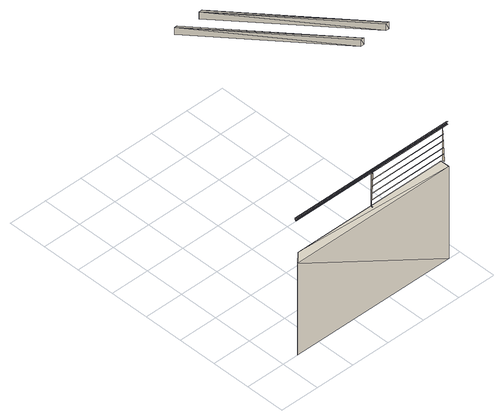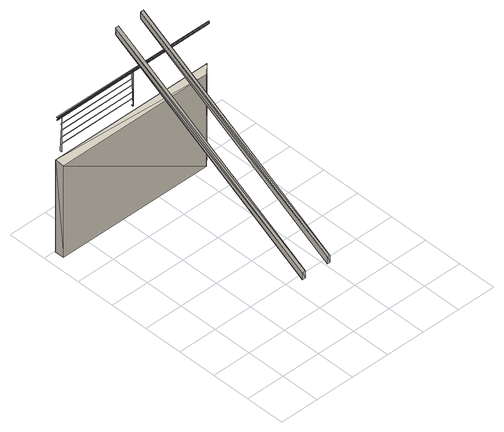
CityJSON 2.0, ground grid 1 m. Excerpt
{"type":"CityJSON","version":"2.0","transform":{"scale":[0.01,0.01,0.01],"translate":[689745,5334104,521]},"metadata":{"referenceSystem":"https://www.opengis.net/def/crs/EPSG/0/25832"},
"CityObjects":{
"building1":{"type":"Building","attributes":{"description":"FZK-Haus create by KHH / IAI / FZK","name":"FZK-Haus","Pset_BuildingCommon.SprinklerProtection":0,"Pset_BuildingCommon.SprinklerProtectionAutomatic":0,"Pset_BuildingCommon.OccupancyType":"citygml:1000 (residential building)","Pset_BuildingCommon.GrossPlannedArea":120,"Pset_BuildingCommon.NumberOfStoreys":2,"Pset_BuildingCommon.YearOfConstruction":"2008","Pset_BuildingCommon.NetAreaPlanned":120,"BaseQuantities.GrossFloorArea":241.5},"children":["building1-1","building1-2","building1-3","building1-4"]},
"building1-1":{"type":"BuildingInstallation","attributes":{"ArchiCADProperties.Ursprungsgeschoss":"Dachgeschoss","ArchiCADProperties.Raumname":"Galerie","ArchiCADProperties.Raumnummer":"7","ArchiCADProperties.Ebene":"Gelaender","ArchiCADProperties.Typ":"Objekt","ArchiCADProperties.Geschützt":0,"ArchiCADProperties.Bibliothekselement-Name":"Geländer_horizontal 13","ArchiCADProperties.Baustoff / Mehrschichtiger Aufbau / Profil / Schraffur":"Solid","ArchiCADProperties.Tragende Funktion":"Nicht definiert","ArchiCADProperties.Lage":"Nicht definiert","ArchiCADProperties.Element-Klassifizierung":"Geländer","ArchiCADProperties.Umbau-Status":"Bestand","ArchiCADProperties.Anzeigen auf Umbau-Filter":"Alle relevanten Filter","ArchiCADProperties.Drehwinkel":0,"ArchiCADProperties.Oberfläche":"Allgemein","AC_Pset_Geländer_horizontal_13.3D":"Detailiert","AC_Pset_Geländer_horizontal_13.Anzahl_Rohre":4,"AC_Pset_Geländer_horizontal_13.Position":"Zwischen Pfosten","AC_Pset_Geländer_horizontal_13.Anzahl_Pfosten":3,"AC_Pset_Geländer_horizontal_13.Auflösung":36,"AC_Pset_Geländer_horizontal_13.Schattenwurf":1,"AC_Pset_Geländer_horizontal_13.Show 2D Hotspots in 3D":1,"AC_Pset_Geländer_horizontal_13.Ausfüllmuster":"Leer","AC_Pset_Geländer_horizontal_13.Handlauf (hamat)":"Zink","AC_Pset_Geländer_horizontal_13.Rohre (bamat)":"Zink","AC_Pset_Geländer_horizontal_13.Pfosten (pomat)":"Zink","AC_Pset_Geländer_horizontal_13.Preis":0,"AC_Pset_Geländer_horizontal_13.Gruppe (FM_Type)":"Andere","AC_Pset_Geländer_horizontal_13.Gruppe (iFMType)":25,"AC_Pset_Geländer_horizontal_13.Gewicht":0,"AC_Pset_Geländer_horizontal_13.Gewichteinheit":"kg","ArchiCADQuantities.Höhenangabe zum Projekt-Nullpunkt":2.7,"ArchiCADQuantities.Höhe zu Geschoss":0,"ArchiCADQuantities.Oberflächenbereich":1.99,"ArchiCADQuantities.Netto-Volumen":0.0256,"ArchiCADQuantities.Fläche":4.29,"ArchiCADQuantities.Höhe (Z Größe)":1,"ArchiCADQuantities.Länge (A)":4.29,"ArchiCADQuantities.Volumen":0.0256,"ArchiCADQuantities.Breite (B)":1},"parents":["building1"],"geometry":[{"type":"MultiSurface","lod":"3","boundaries":[[[0,1,2]],[[3,4,5]],[[6,7,8]],[[9,0,2]],[[10,11,12]],[[13,3,14]],[[7,15,16]],[[11,17,12]],[[18,13,19]],[[15,20,21]],[[22,18,23]],[[2,10,12]],[[20,24,25]],[[26,25,24]],[[27,28,29]],[[9,12,17]],[[30,26,31]],[[28,32,33]],[[34,30,35]],[[32,36,37]],[[38,34,39]],[[36,38,40]],[[9,2,12]],[[41,42,43]],[[42,44,43]],[[45,46,47]],[[48,49,50]],[[51,52,53]],[[31,26,24]],[[22,27,29]],[[35,30,31]],[[29,28,33]],[[39,34,35]],[[33,32,37]],[[40,38,39]],[[37,36,40]],[[54,45,47]],[[55,48,50]],[[56,51,53]],[[57,58,59]]]}]},
"building1-2":{"type":"BuildingConstructiveElement","attributes":{"name":"Wand-Int-ERDG-4","Pset_WallCommon.ThermalTransmittance":1.5,"AC_Pset_Name.Name":"Wand-Int-ERDG-4","ArchiCADProperties.Ursprungsgeschoss":"Erdgeschoss","ArchiCADProperties.Raumname":"Wohnen","ArchiCADProperties.Raumnummer":"5","ArchiCADProperties.Ebene":"Innenwände","ArchiCADProperties.Typ":"Wand","ArchiCADProperties.Geschützt":0,"ArchiCADProperties.Baustoff / Mehrschichtiger Aufbau / Profil / Schraffur":"Leichtbeton 102890359","ArchiCADProperties.Tragende Funktion":"Nicht definiert","ArchiCADProperties.Lage":"Nicht definiert","ArchiCADProperties.Element-Klassifizierung":"Wand","ArchiCADProperties.Umbau-Status":"Bestand","ArchiCADProperties.Anzeigen auf Umbau-Filter":"Alle relevanten Filter","ArchiCADProperties.Struktur - Typ":"Einfach","ArchiCADProperties.Baustoff/Mehrschicht/Profil":"Leichtbeton 102890359","ArchiCADProperties.Außenseite Oberfläche":"Anstrich","ArchiCADProperties.Innenseite Oberfläche":"Anstrich","ArchiCADProperties.Oberfläche Kante":"Anstrich","ArchiCADProperties.Äußerer Neigungswinkel":90,"ArchiCADProperties.Innerer Neigungswinkel":90,"ArchiCADProperties.Wand Neigungstyp":"gerade","ArchiCADProperties.Lage der Referenzlinie":"Außen","ArchiCADProperties.Geschoss für Oberkantenverknüpfung":"Nicht verknüpft","ArchiCADProperties.Geometriemethode":"Uni","BaseQuantities.Length":4.17,"BaseQuantities.Height":2.5,"BaseQuantities.Width":0.24,"BaseQuantities.GrossFootprintArea":1,"BaseQuantities.NetFootprintArea":1,"BaseQuantities.GrossSideArea":10.43,"BaseQuantities.NetSideArea":10.43,"BaseQuantities.GrossVolume":2.5,"BaseQuantities.NetVolume":2.5,"ArchiCADQuantities.Höhenangabe zum Projekt-Nullpunkt":0,"ArchiCADQuantities.Höhe zu Geschoss":0,"ArchiCADQuantities.Höhe":2.5,"ArchiCADQuantities.Oberflächenbereich":10.12,"ArchiCADQuantities.Netto-Volumen":2.5},"parents":["building1"],"geometry":[{"type":"Solid","lod":"3","boundaries":[[[[60,61,62]],[[62,61,63]],[[61,64,63]],[[63,64,65]],[[64,66,65]],[[65,66,67]],[[66,60,67]],[[67,60,62]],[[66,61,60]],[[66,64,61]],[[67,62,63]],[[67,63,65]]]]}]},
"building1-3":{"type":"BuildingConstructiveElement","attributes":{"name":"Sparren-2","Pset_BeamCommon.Slope":1718.87,"Pset_BeamCommon.IsExternal":0,"Pset_BeamCommon.LoadBearing":1,"AC_Pset_Name.Name":"Sparren-2","ArchiCADProperties.Ursprungsgeschoss":"Dachgeschoss","ArchiCADProperties.Raumname":"Galerie","ArchiCADProperties.Raumnummer":"7","ArchiCADProperties.Ebene":"Dachkonstruktion","ArchiCADProperties.Typ":"Objekt","ArchiCADProperties.Geschützt":0,"ArchiCADProperties.Baustoff / Mehrschichtiger Aufbau / Profil / Schraffur":"Solid","ArchiCADProperties.Tragende Funktion":"Nicht definiert","ArchiCADProperties.Lage":"Nicht definiert","ArchiCADProperties.Element-Klassifizierung":"Stab / Stabträger","ArchiCADProperties.Umbau-Status":"Bestand","ArchiCADProperties.Anzeigen auf Umbau-Filter":"Alle relevanten Filter","ArchiCADProperties.Drehwinkel":-90,"ArchiCADProperties.Oberfläche":"Kiefer","ArchiCADQuantities.Höhenangabe zum Projekt-Nullpunkt":3.2,"ArchiCADQuantities.Höhe zu Geschoss":0.5,"ArchiCADQuantities.Oberflächenbereich":3.08,"ArchiCADQuantities.Netto-Volumen":0.0813,"ArchiCADQuantities.Fläche":0.4,"ArchiCADQuantities.Höhe (Z Größe)":2.89,"ArchiCADQuantities.Länge (A)":2.5,"ArchiCADQuantities.Volumen":0.0813,"ArchiCADQuantities.Breite (B)":1,"class":"IfcMember"},"parents":["building1"],"geometry":[{"type":"MultiSurface","lod":"3","boundaries":[[[68,69,70]],[[71,68,70]],[[69,68,72]],[[68,73,72]],[[72,74,69]],[[74,70,69]],[[75,71,74]],[[74,71,70]],[[71,75,73]],[[68,71,73]],[[74,72,75]],[[72,73,75]]]}]},
"building1-4":{"type":"BuildingConstructiveElement","attributes":{"name":"Sparren-19","Pset_BeamCommon.Slope":1718.87,"Pset_BeamCommon.IsExternal":0,"Pset_BeamCommon.LoadBearing":1,"AC_Pset_Name.Name":"Sparren-19","ArchiCADProperties.Ursprungsgeschoss":"Dachgeschoss","ArchiCADProperties.Raumname":"Galerie","ArchiCADProperties.Raumnummer":"7","ArchiCADProperties.Ebene":"Dachkonstruktion","ArchiCADProperties.Typ":"Objekt","ArchiCADProperties.Geschützt":0,"ArchiCADProperties.Baustoff / Mehrschichtiger Aufbau / Profil / Schraffur":"Solid","ArchiCADProperties.Tragende Funktion":"Nicht definiert","ArchiCADProperties.Lage":"Nicht definiert","ArchiCADProperties.Element-Klassifizierung":"Stab / Stabträger","ArchiCADProperties.Umbau-Status":"Bestand","ArchiCADProperties.Anzeigen auf Umbau-Filter":"Alle relevanten Filter","ArchiCADProperties.Drehwinkel":-90,"ArchiCADProperties.Oberfläche":"Kiefer","ArchiCADQuantities.Höhenangabe zum Projekt-Nullpunkt":3.2,"ArchiCADQuantities.Höhe zu Geschoss":0.5,"ArchiCADQuantities.Oberflächenbereich":3.08,"ArchiCADQuantities.Netto-Volumen":0.0813,"ArchiCADQuantities.Fläche":0.4,"ArchiCADQuantities.Höhe (Z Größe)":2.89,"ArchiCADQuantities.Länge (A)":2.5,"ArchiCADQuantities.Volumen":0.0813,"ArchiCADQuantities.Breite (B)":1,"class":"IfcMember"},"parents":["building1"],"geometry":[{"type":"MultiSurface","lod":"3","boundaries":[[[76,77,78]],[[79,76,78]],[[77,76,80]],[[76,81,80]],[[80,82,77]],[[82,78,77]],[[83,79,82]],[[82,79,78]],[[79,83,81]],[[76,79,81]],[[82,80,83]],[[80,81,83]]]}]}
},
"vertices":[
[256,3,270],[255,3,270],[255,8,270],[470,6,362],[470,5,362],[41,5,362],[470,5,370],[470,6,370],[41,6,370],[256,8,270],[255,8,362],[255,3,362],[256,8,362],[470,7,362],[41,6,362],[470,7,370],[41,7,370],[256,3,362],[470,7,363],[41,7,362],[470,7,369],[41,7,369],[470,8,363],[41,7,363],[470,8,369],[41,8,369],[41,8,368],[41,8,363],[41,8,364],[470,8,364],[41,9,368],[470,8,368],[41,9,364],[470,9,364],[41,9,367],[470,9,368],[41,9,365],[470,9,365],[41,9,366],[470,9,367],[470,9,366],[256,5,289],[458,5,289],[256,5,288],[458,5,288],[256,5,343],[256,5,344],[458,5,344],[256,5,306],[256,5,307],[458,5,307],[256,5,325],[256,5,326],[458,5,326],[458,5,343],[458,5,306],[458,5,325],[458,8,362],[458,8,270],[458,3,270],
[41,1,0],[470,1,0],[41,1,250],[470,1,250],[470,25,0],[470,25,250],[65,25,0],[65,25,250],
[316,650,310],[316,100,627],[324,100,627],[324,650,310],[316,100,609],[316,650,291],[324,100,609],[324,650,291],
[386,650,310],[386,100,627],[394,100,627],[394,650,310],[386,100,609],[386,650,291],[394,100,609],[394,650,291]
]}
